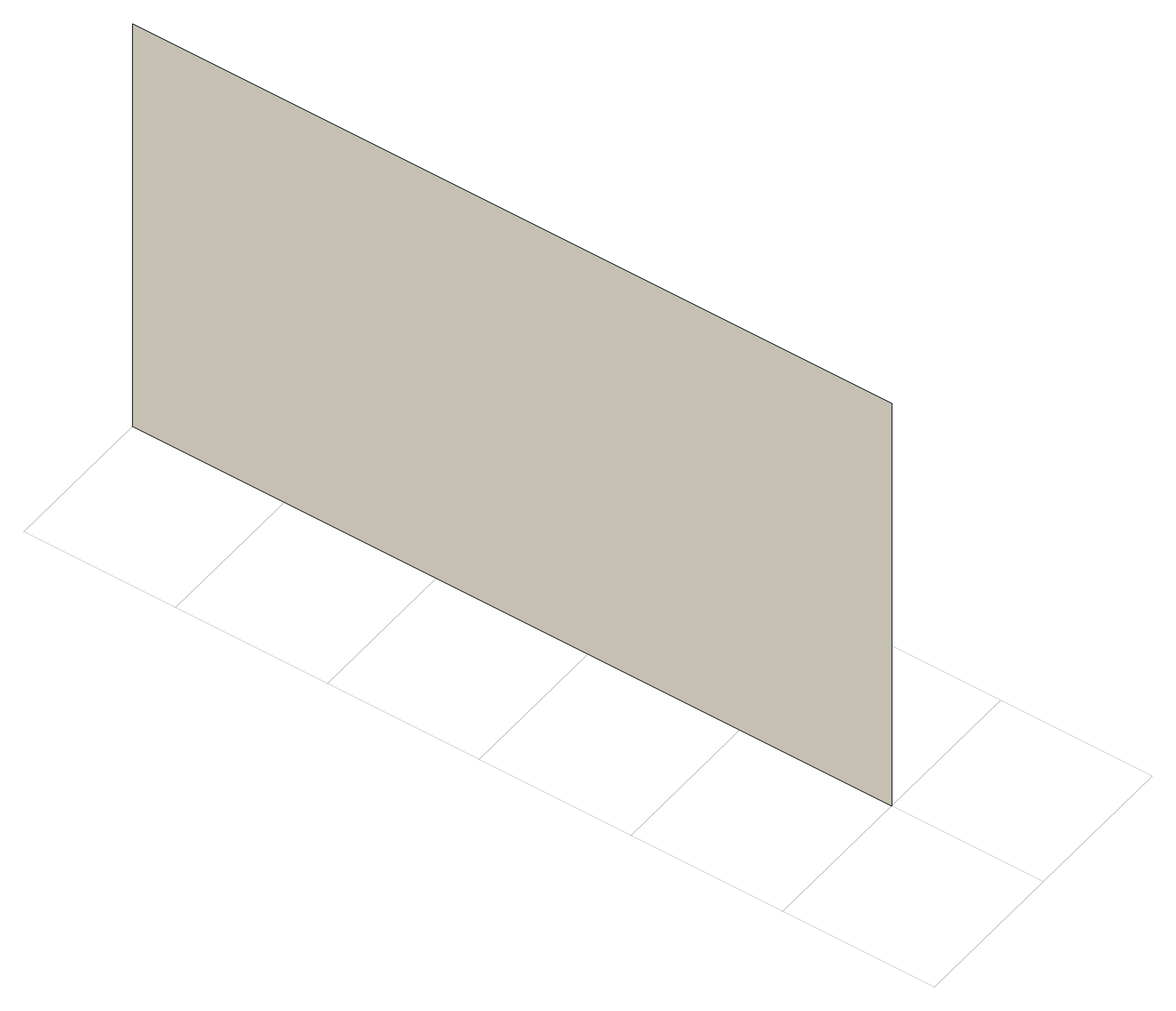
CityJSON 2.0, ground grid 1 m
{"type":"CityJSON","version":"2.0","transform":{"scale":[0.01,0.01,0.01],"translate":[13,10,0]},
"CityObjects":{
"building1":{"type":"Building","geometry":[{"type":"MultiSurface","lod":"2","boundaries":[[[0,1,2,3]]],"semantics":{"surfaces":[{"type":"WallSurface"}],"values":[0]}}]}
},
"vertices":[
[0,500,300],[0,0,300],[0,0,0],[0,500,0]
]}
